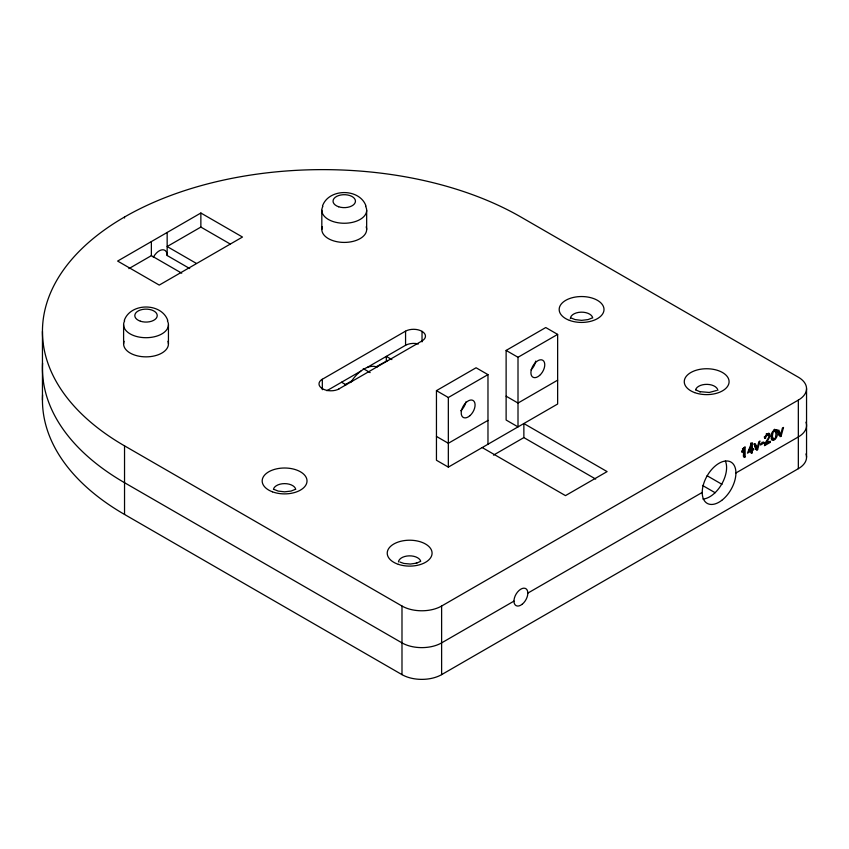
<?xml version="1.0" encoding="UTF-8"?>
<svg xmlns="http://www.w3.org/2000/svg" width="849" height="849" viewBox="0 0 849 849"><rect width="100%" height="100%" fill="white"/><g stroke="black" fill="none" stroke-linecap="round" stroke-linejoin="round"><path stroke-width="1.27" d="M42.45 400.038L42.45 331.439M806.55 457.24L806.55 388.64M764.716 438.413C765.427 436.789 770.478 431.451 768.568 437.575A21.628 12.491 -60 0 1 766.711 440.642A10.804 6.24 -60 0 0 764.514 444.727M767.475 435.123L767.252 433.945L766.222 433.818M757.085 448.516L755.345 443.709L754.22 444.356L756.608 450.257L757.595 449.683L759.961 441.034L758.879 441.66L757.085 448.516L755.461 447.582L756.024 445.311M776.4 429.658L777.748 430.761L780.135 436.673L781.122 436.099L783.5 427.45L782.407 428.076L780.624 434.932L778.989 433.998L779.562 431.727M768.472 435.113L768.494 433.383M755.164 449.206L756.703 446.043M778.936 435.473L779.944 433.531M124.251 320.487C130.502 302.52 161.543 302.52 167.794 320.487M322.471 206.042C328.722 188.085 359.764 188.085 366.015 206.042M775.424 437.723L775.922 434.752A23.39 13.499 -60 0 0 775.922 433.563L774.702 429.201M773.63 438.498L771.454 439.718M200.863 213.014L117.629 261.067L159.251 285.094L242.485 237.041L200.863 213.014L200.863 227.076L167.157 246.539L196.406 263.423M128.878 268.634L151.366 255.655L181.739 273.187M338.974 388.884L422.208 340.82A11.653 6.728 0 0 0 421.974 331.354A11.653 6.728 0 0 0 405.504 331.174L322.323 379.27L322.323 389.5M326.854 390.72L360.804 371.119M367.076 367.5L405.567 345.278A11.653 6.728 0 0 1 418.387 343.962M344.949 384.809L351.719 380.904M376.171 366.789L387.855 360.411M557.644 334.4L518.007 357.28L518.007 426.898L506.121 420.032L506.121 350.425L545.758 327.534L557.644 334.4L557.644 404.018L448.336 467.12L436.45 460.254L436.45 390.646L476.077 367.766L487.973 374.632L487.973 444.239M436.45 390.646L448.336 397.512L487.973 374.632M487.973 420.393L448.336 443.284L436.45 436.418M557.644 380.172L518.007 403.052L506.121 396.186M493.492 455.128L523.865 437.596L595.69 479.069M124.538 217.015A280.266 161.809 0 0 0 124.538 445.852L401.991 606.037A28.028 16.184 0 0 0 441.618 606.037L798.336 400.091A28.028 16.184 0 0 0 798.336 377.2L520.893 217.015A280.266 161.809 0 0 0 124.538 217.015L124.538 218.013M777.748 430.761L778.873 430.114L780.624 434.932M751.853 447.603L750.686 448.272L753.477 449.694L753.477 448.537L752.31 449.217L752.31 442.722L751.439 443.22L747.491 453.143L751.248 450.978L751.248 453.345L752.31 452.729L752.31 450.363L750.686 449.429L750.686 451.795L752.31 452.729M750.686 449.429L751.853 448.75M763.75 443.157L760.492 445.035L760.492 443.889L763.75 442L763.75 443.157L762.126 442.212M752.31 450.363L753.477 449.694M743.289 456.062L745.125 456.879L745.125 446.818L744.435 447.211A7.556 4.362 -60 0 1 741.899 451.084M764.673 443.709L766.467 442.679M767.178 442.265L767.889 441.862M764.365 442.679L765.989 443.624L770.234 441.172L770.234 442.382L764.514 445.683A2.738 1.581 -60 0 1 764.641 444.749M745.125 456.879L744.053 457.494L744.053 449.652L742.429 448.707M513.953 601.124L441.618 642.884A28.028 16.184 0 0 1 401.991 642.884L124.538 482.699A280.266 161.809 0 0 1 42.588 363.139M527.834 593.111L702.229 492.431M735.913 472.978L798.336 436.938A28.028 16.184 0 0 0 805.956 422.176M42.588 394.881A280.266 161.809 0 0 0 124.538 514.452L401.991 674.637A28.028 16.184 0 0 0 441.618 674.637L798.336 468.68A28.028 16.184 0 0 0 805.956 453.928M420.361 561.486L416.01 563.365L416.806 563.099L410.396 564.044L403.88 563.449L399.89 562.027M591.838 318.078L588.06 319.595L581.586 320.37L575.123 319.595L571.335 318.078M294.847 489.544L291.069 491.072L284.595 491.836L278.122 491.072L274.344 489.544M716.439 390.54L709.233 392.461L699.523 391.622M700.308 391.877L695.968 389.999M779.499 435.155L781.122 436.099M764.185 437.023L765.809 437.967M768.61 441.448L770.234 442.382M755.96 448.739L757.595 449.683M506.121 350.425L518.007 357.28M707.1 475.737L722.011 484.344M702.516 485.448L715.134 492.728M200.863 227.076L230.111 243.96M391.877 359.594L386.327 356.389L386.327 360.921M153.308 257.321A11.207 6.474 -60 0 1 162.095 249.797A11.207 6.474 -60 0 1 167.157 255.517L189.698 268.539M363.266 368.636L370.153 372.605M482.243 447.572L565.476 495.625L607.099 471.598L523.865 423.545L523.865 437.596M341.563 382.23L346.01 384.788M772.961 439.145L772.473 436.736A22.361 12.915 -60 0 1 772.473 435.558L773.014 432.459A2.123 1.231 -60 0 1 775.434 431.154L775.37 431.727M776.124 429.827L776.421 430.56M777.578 430.072L778.989 433.998M754.05 443.656L755.461 447.582M774.224 431.632L773.8 430.22A2.123 1.231 -60 0 0 773.545 429.997M798.336 400.091L798.336 468.68M750.686 443.082L750.686 445.683M743.491 447.763L743.491 455.945M741.93 451.169L741.93 452.358A9.297 5.37 -60 0 0 744.053 449.652M448.336 397.512L448.336 467.12M441.618 606.037L441.618 674.637M422.027 331.312L422.027 341.871M405.567 331.216L405.567 345.278M401.991 606.037L401.991 674.637M366.662 210.308L366.662 229.474M322.503 388.778L322.503 389.659M321.824 210.308L321.824 229.474M168.442 324.753L168.442 343.919M167.157 232.467L167.157 255.517M151.366 241.583L151.366 255.655M124.538 445.852L124.538 514.452M123.604 324.753L123.604 343.919M339.038 388.916A11.653 6.728 0 0 1 322.567 388.746A11.653 6.728 0 0 1 322.259 379.238M350.658 382.538A28.25 16.311 -60 0 1 377.083 367.129M167.391 320.826A22.424 12.947 0 0 1 146.017 337.7A22.424 12.947 0 0 1 124.654 320.826M167.964 341.266A22.424 12.947 0 0 1 146.017 356.856A22.424 12.947 0 0 1 124.081 341.266M365.611 206.381A22.424 12.947 0 0 1 344.238 223.255A22.424 12.947 0 0 1 322.875 206.381M366.184 226.821A22.424 12.947 0 0 1 344.238 242.421A22.424 12.947 0 0 1 322.302 226.821M570.379 318.63A11.207 6.474 0 0 1 581.013 312.167A11.207 6.474 0 0 1 592.74 317.961M695.586 389.871A11.207 6.474 0 0 1 707.185 384.364A11.207 6.474 0 0 1 717.861 390.466M398.457 561.942A11.207 6.474 0 0 1 409.133 555.851A11.207 6.474 0 0 1 420.733 561.348M273.442 489.427A11.207 6.474 0 0 1 284.595 483.622A11.207 6.474 0 0 1 295.749 489.427M773.014 438.031A2.207 1.274 -60 0 1 771.263 438.307M775.498 437.734A2.207 1.274 -60 0 1 772.887 439.241M764.631 438.445A4.139 2.388 -60 0 1 766.509 434.592A4.139 2.388 -60 0 1 769.502 433.521L769.979 436.492L766.806 442.085A5.901 3.407 -60 0 0 765.978 443.613M465.878 401.906A9.806 5.71 -60.3 0 1 460.667 410.767M535.677 361.122A9.806 5.699 -59.8 0 1 531.06 369.846M725.417 461.134A23.825 13.754 -60 0 1 721.427 484.609A23.825 13.754 -60 0 1 702.951 499.053M771.38 436.566C770.945 445.067 779.149 437.224 776.994 432.661C776.75 426.071 769.894 432.735 771.38 436.566M751.248 445.375L748.542 451.392L751.248 449.832L751.248 445.375M140.414 321.209A11.207 6.474 0 0 0 157.235 315.595A11.207 6.474 0 0 0 140.414 309.991A11.207 6.474 0 0 0 140.414 321.209M338.634 206.763A11.207 6.474 0 0 0 355.455 201.16A11.207 6.474 0 0 0 338.634 195.557A11.207 6.474 0 0 0 338.634 206.763M569.403 320.349A22.424 12.947 0 0 0 603.979 310.14A22.424 12.947 0 0 0 571.388 297.957A22.424 12.947 0 0 0 569.403 320.349M694.578 392.578A22.424 12.947 0 0 0 729.068 382.273A22.424 12.947 0 0 0 696.371 370.185A22.424 12.947 0 0 0 694.578 392.578M398.34 564.341A22.424 12.947 0 0 0 432.077 553.23A22.424 12.947 0 0 0 398.542 541.917A22.424 12.947 0 0 0 398.34 564.341M272.412 491.815A22.424 12.947 0 0 0 306.988 481.606A22.424 12.947 0 0 0 274.386 469.423A22.424 12.947 0 0 0 272.412 491.815M522.008 604.382A9.806 5.667 -60 0 0 526.263 588.951A9.806 5.667 -60 0 0 514.409 598.036A9.806 5.667 -60 0 0 522.008 604.382M721.735 500.379A23.825 13.754 -60 0 0 732.146 462.896A23.825 13.754 -60 0 0 703.333 484.853A23.825 13.754 -60 0 0 721.735 500.379M469.953 415.649A9.806 5.667 -60 0 0 473.063 400.463A9.806 5.667 -60 0 0 461.453 410.746A9.806 5.667 -60 0 0 469.953 415.649M539.624 375.428A9.806 5.667 -60 0 0 542.734 360.231A9.806 5.667 -60 0 0 531.134 370.525A9.806 5.667 -60 0 0 539.624 375.428"/></g></svg>
